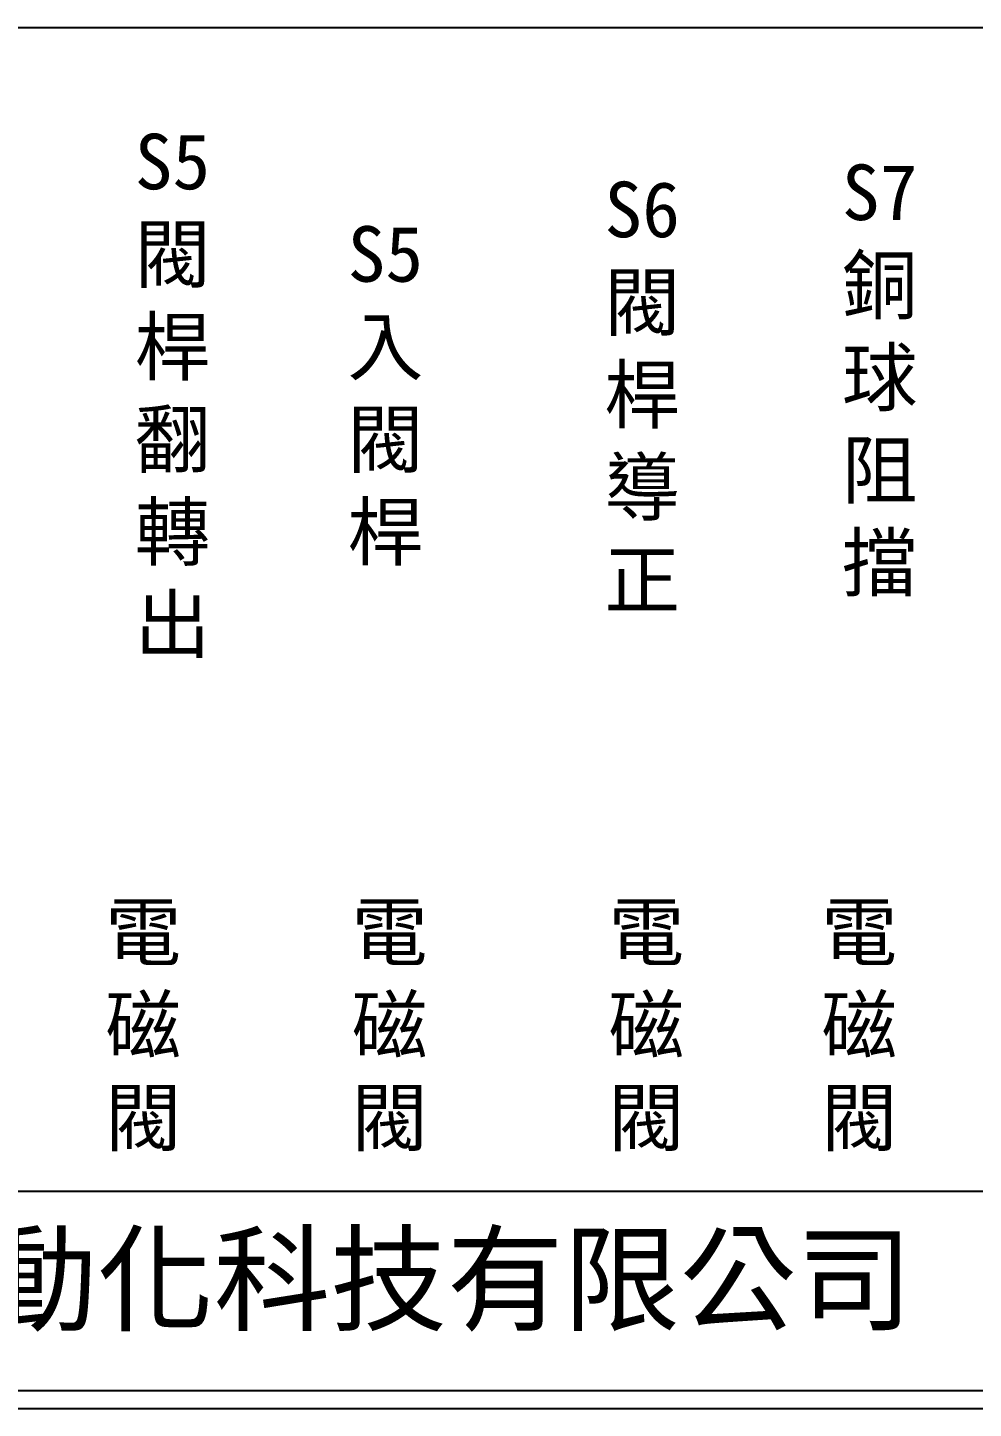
# Model space of a CAD drawing. Extents: x 926 to 1213, y 3 to 207.
# Drawn here: x 992.2 to 1058.6, y 3 to 100 of the extents above; entities that cross this region are included whole.
import ezdxf

# ---------------------------------------------------------------- set-up
doc = ezdxf.new("R2010")
doc.units = 0
doc.layers.add('圖框層', color=7, linetype='CONTINUOUS')
doc.layers.add('標尺寸層', color=3, linetype='CONTINUOUS')
doc.styles.add('CNS', font='romanc.shx', dxfattribs={"bigfont": 'chineset.shx'})
doc.styles.add('STSL', font='kaiu.ttf')

msp = doc.modelspace()

# ---------------------------------------------------------------- linework, layer by layer
at = {"layer": '圖框層', "color": 7}
for p, q in [((926.992, 18.25), (1211.493, 18.25)), ((926.992, 4.25), (1211.493, 4.25)), ((925.742, 3), (1212.742, 3))]:
    msp.add_line(p, q, dxfattribs=at)
at = {"layer": '標尺寸層', "color": 7}
msp.add_line((930.49, 99.958), (1208.361, 99.958), dxfattribs=at)

# ---------------------------------------------------------------- texts
at = {"layer": '圖框層', "color": 4, "style": 'STSL'}
msp.add_text('泓陞自動化科技有限公司', height=6, dxfattribs=at).set_placement((964.346, 9.076))
at = {"layer": '標尺寸層', "color": 7, "char_height": 3.9, "width": 2.84806, "attachment_point": 5, "style": 'CNS'}
for s, insert in [('{\\fDFKai-SB|b0|i0|c136|p65;S5閥桿翻轉出}', (1002.361, 74.094)), ('{\\fDFKai-SB|b0|i0|c136|p65;S7銅球阻擋}', (1052.04, 75.177)), ('{\\fDFKai-SB|b0|i0|c136|p65;S6閥桿導正}', (1035.355, 74.094)), ('{\\fDFKai-SB|b0|i0|c136|p65;S5入閥桿}', (1017.318, 74.094)), ('{\\fDFKai-SB|b0|i0|c136|p65;電磁閥}', (1000.307, 29.715)), ('{\\fDFKai-SB|b0|i0|c136|p65;電磁閥}', (1017.611, 29.715)), ('{\\fDFKai-SB|b0|i0|c136|p65;電磁閥}', (1035.648, 29.715)), ('{\\fDFKai-SB|b0|i0|c136|p65;電磁閥}', (1050.605, 29.715))]:
    msp.add_mtext(s, dxfattribs=dict(at, insert=insert))

doc.saveas('drawing.dxf')
